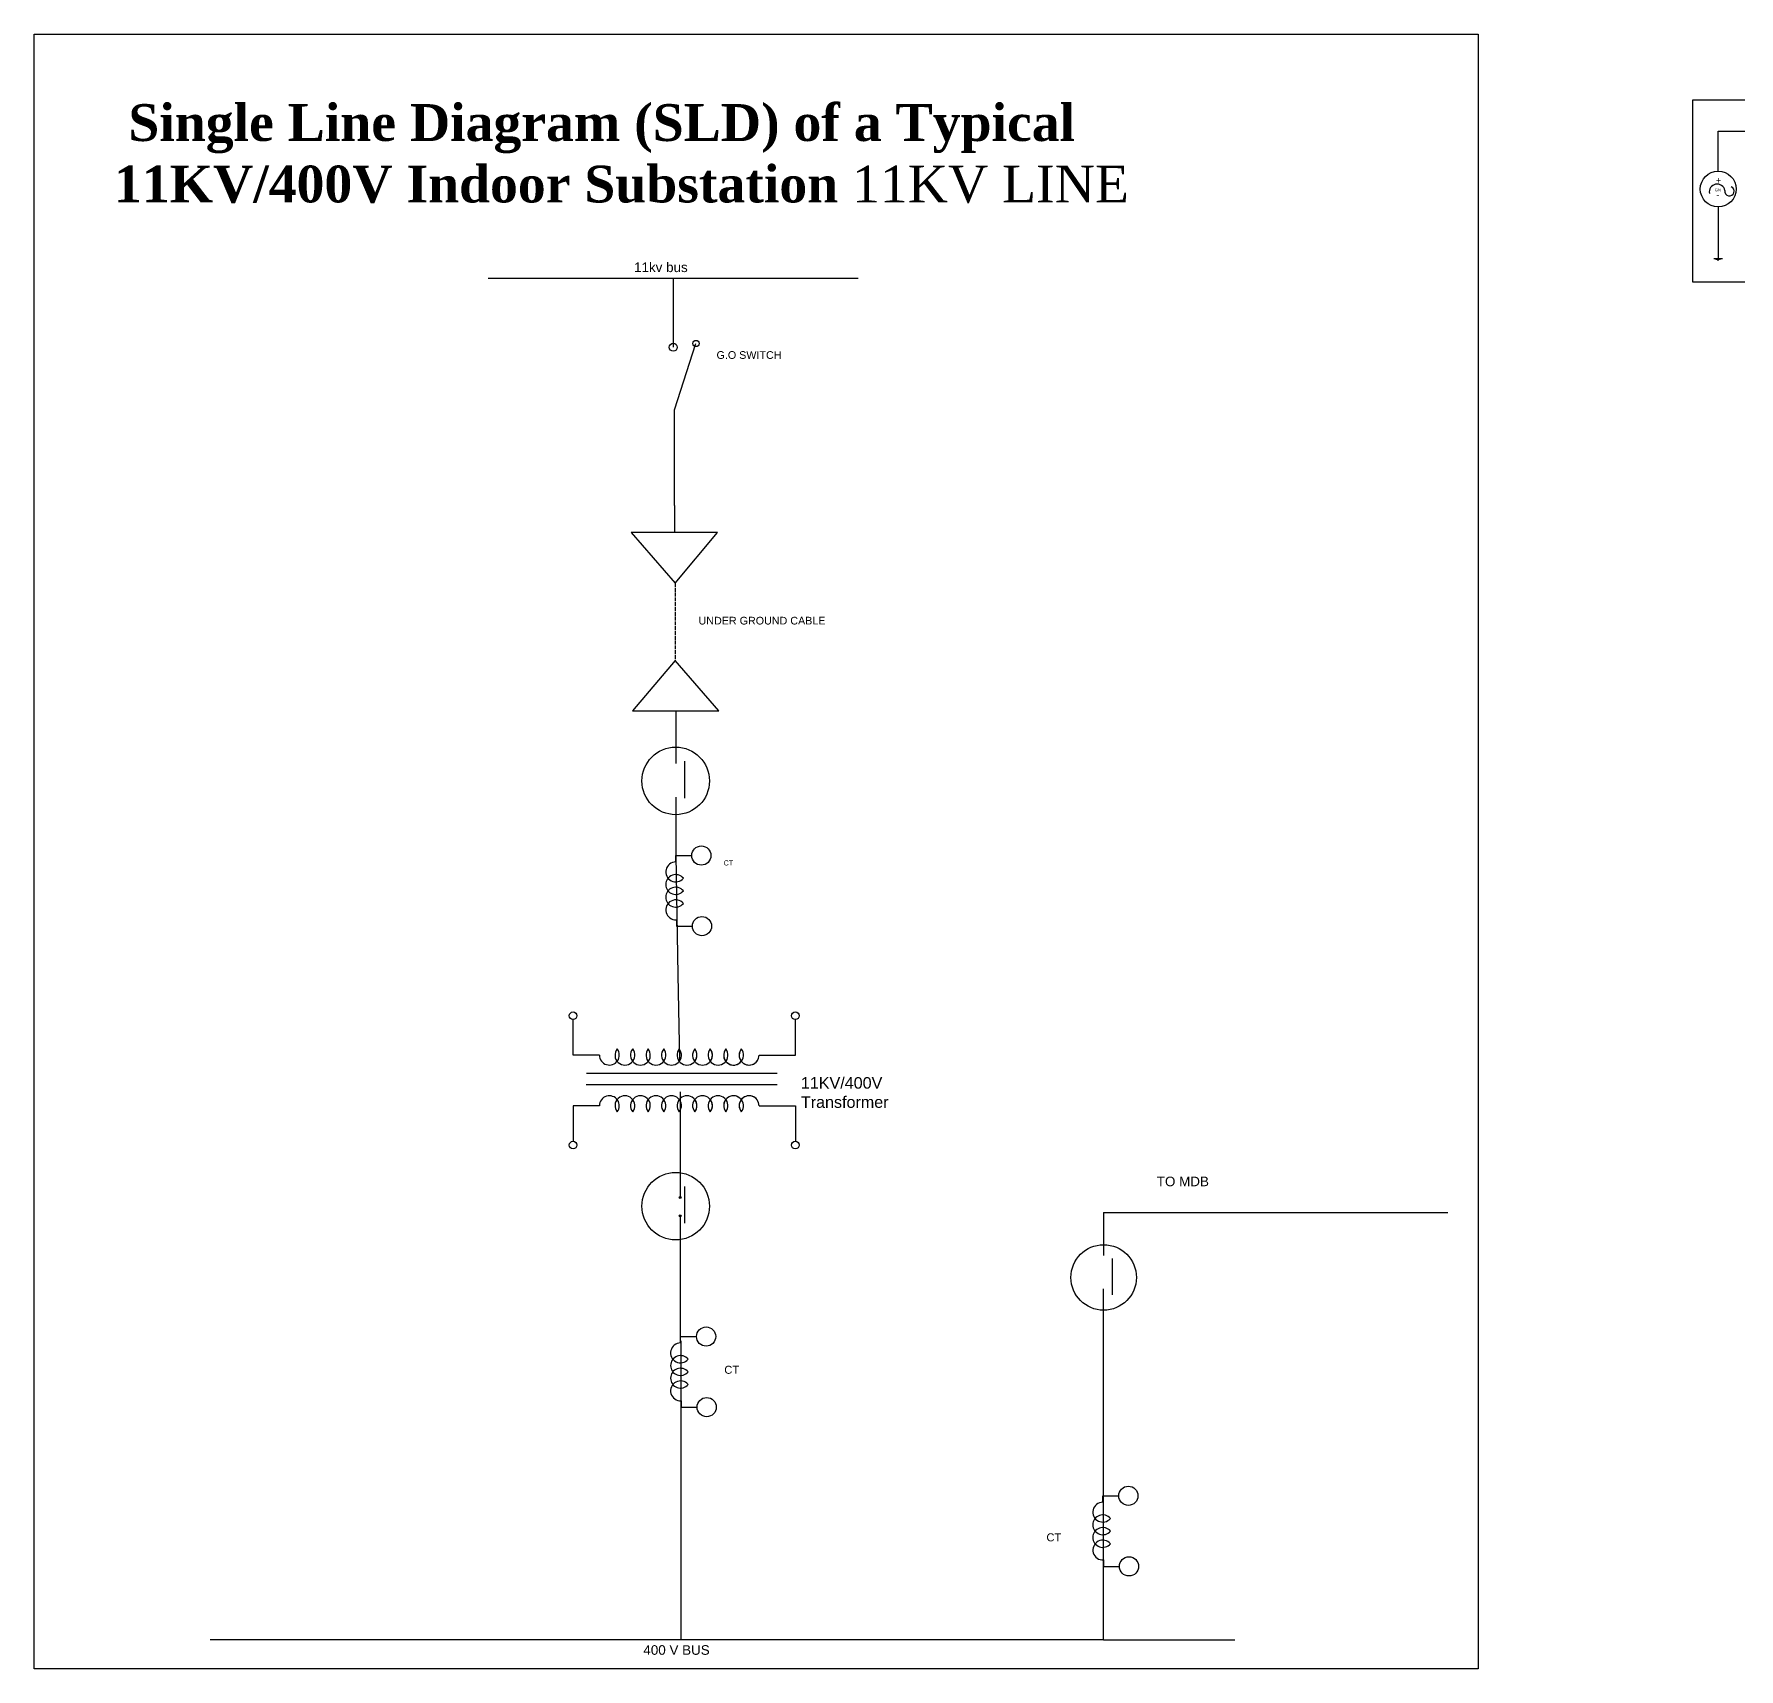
# Model space of a CAD drawing. Header units: inches. Extents: x 1396 to 31789, y 4626 to 27828.
# Drawn here: x 20295 to 25622, y 16532 to 21640 of the extents above; entities that cross this region are included whole.
import ezdxf

# ---------------------------------------------------------------- set-up
doc = ezdxf.new("R2010")
doc.units = ezdxf.units.IN
doc.header["$MEASUREMENT"] = 0
doc.linetypes.add('ACAD_ISO02W100', pattern=[15, 12, -3])
doc.layers.add('Heavy Load', color=3, linetype='ACAD_ISO02W100')
doc.layers.add('SB Grouping and', color=1, linetype='ACAD_ISO02W100')
doc.styles.get("Standard").update_dxf_attribs({"font": 'arial.ttf'})

msp = doc.modelspace()

# ---------------------------------------------------------------- linework, layer by layer
at = {"lineweight": 25}
for p, q in [((25557, 21211.5), (25557, 21336.5)), ((25557, 21336.5), (26693.5, 21336.5)), ((25557, 21099.5), (25557, 20938)), ((25543.5, 20938.5), (25570, 20938.5)), ((25547.5, 20937.5), (25565.5, 20937.5)), ((25550.5, 20936), (25561, 20936)), ((25554, 20934.5), (25558.5, 20934.5)), ((21713.68, 20876.85), (22870.28, 20876.85)), ((22291.98, 20876.85), (22291.98, 20661.05)), ((22295.53, 20465.55), (22362.88, 20672.75)), ((22295.53, 20166.68), (22295.53, 20465.55)), ((22295.53, 20166.68), (22295.53, 20081.88)), ((22430.43, 20081.88), (22160.63, 20081.88)), ((22160.63, 20081.88), (22297.63, 19924.48)), ((22297.63, 19924.48), (22430.43, 20081.88)), ((22297.63, 19682.88), (22164.83, 19525.48)), ((22434.63, 19525.48), (22297.63, 19682.88)), ((22164.83, 19525.48), (22434.63, 19525.48)), ((22299.73, 19525.48), (22299.73, 19360.48)), ((22327.23, 19368.08), (22327.23, 19252.68)), ((22299.73, 19255.08), (22299.73, 19108.08)), ((22299.73, 19108.08), (22299.73, 19049.48)), ((22299.73, 19073.03), (22306.83, 18700.68)), ((22306.83, 18700.68), (22311.94, 18432.45)), ((22313.79, 18335.35), (22313.79, 18004.88)), ((22327.23, 18039.48), (22327.23, 17924.08)), ((23636.83, 17958.2), (23636.83, 17824)), ((22313.79, 17947.5), (22313.79, 17556.5)), ((22315.23, 17556.48), (22315.23, 16622.68)), ((23636.83, 16622.68), (23636.83, 17202.68)), ((23636.83, 16622.68), (20844.63, 16622.68))]:
    msp.add_line(p, q, dxfattribs=at)
at = {"linetype": 'ACAD_ISO02W100', "lineweight": 25}
msp.add_line((22297.63, 19924.48), (22297.63, 19682.88), dxfattribs=at)
at = {"linetype": 'ByBlock', "lineweight": 25}
for p, q in [((23636.83, 17958.2), (24712.5, 17958.2)), ((23663.5, 17814), (23663.5, 17701)), ((23636.83, 17202.68), (23636.83, 17719)), ((23636.83, 16622.68), (24047, 16622.68))]:
    msp.add_line(p, q, dxfattribs=at)
msp.add_lwpolyline([(20295, 21639.5), (24807, 21639.5), (24807, 16532), (20295, 16532)], close=True, dxfattribs=at)
at = {"lineweight": 25}
msp.add_lwpolyline([(25478, 21434.5), (26896, 21434.5), (26896, 20864.5), (25478, 20864.5)], close=True, dxfattribs=at)
for centre, radius in [((25557, 21155.5), 56), ((22299.73, 19306.28), 105.5), ((22299.73, 17977.68), 105.5), ((23636.83, 17755), 102.28)]:
    msp.add_circle(centre, radius, dxfattribs=at)
at = {"linetype": 'ByBlock', "lineweight": 25}
for centre, radius in [((22291.98, 20661.05), 12.52), ((22362.88, 20672.75), 9.75), ((22313.79, 18004.88), 3.38), ((22313.79, 17947.5), 3.38)]:
    msp.add_circle(centre, radius, dxfattribs=at)
at = {"lineweight": 25}
for centre, radius, start, end in [((25553.77, 21146.15), 24.71, 11.30958, 190.85556), ((25592.37, 21148.55), 14.58, 170.31863, 67.30296)]:
    msp.add_arc(centre, radius, start, end, dxfattribs=at)
at = {"layer": 'SB Grouping and', "linetype": 'ByBlock', "lineweight": 25}
for p, q in [((22299.73, 19053.03), (22299.73, 19073.03)), ((22299.73, 19073.03), (22349.73, 19073.03)), ((22301.69, 18872.59), (22301.69, 18852.59)), ((22301.69, 18852.59), (22351.69, 18852.59)), ((21979, 18449.5), (21979, 18560.5)), ((22673.5, 18449.5), (22673.5, 18560.5)), ((22061.5, 18449.5), (21979, 18449.5)), ((22560, 18449.5), (22673.5, 18449.5)), ((22616.75, 18392.5), (22020.5, 18392.5)), ((22616.75, 18356.5), (22019.75, 18356.5)), ((22061.5, 18291.5), (21979, 18291.5)), ((21979, 18291.5), (21979, 18180.5)), ((22560, 18291.5), (22673.5, 18291.5)), ((22673.5, 18291.5), (22673.5, 18180.5)), ((22314.61, 17550.25), (22314.61, 17570.25)), ((22314.61, 17570.25), (22364.61, 17570.25)), ((22316.57, 17369.81), (22316.57, 17349.81)), ((22316.57, 17349.81), (22366.57, 17349.81)), ((23634.11, 17052.75), (23634.11, 17072.75)), ((23634.11, 17072.75), (23684.11, 17072.75)), ((23636.07, 16872.31), (23636.07, 16852.31)), ((23636.07, 16852.31), (23686.07, 16852.31))]:
    msp.add_line(p, q, dxfattribs=at)
for centre, radius in [((22379.73, 19073.03), 30), ((22381.69, 18852.59), 30), ((21979, 18572.5), 12), ((22673.5, 18572.5), 12), ((21979, 18168.5), 12), ((22673.5, 18168.5), 12), ((22394.61, 17570.25), 30), ((22396.57, 17349.81), 30), ((23714.11, 17072.75), 30), ((23716.07, 16852.31), 30)]:
    msp.add_circle(centre, radius, dxfattribs=at)
for centre, start, end in [((22299.73, 19022.03), 90, 320.42433), ((22299.73, 18982.53), 39.57567, 320.42433), ((22299.73, 18943.03), 39.57567, 320.42433), ((22299.73, 18903.53), 39.57567, 273.63355), ((22092.5, 18449.5), 180, 38.53221), ((22092.5, 18449.5), 180, 38.53221), ((22092.5, 18449.5), 180, 38.53221), ((22092.5, 18449.5), 180, 38.53221), ((22092.5, 18449.5), 180, 38.53221), ((22092.5, 18449.5), 180, 38.53221), ((22092.5, 18449.5), 180, 38.53221), ((22092.5, 18449.5), 180, 38.53221), ((22092.5, 18449.5), 180, 38.53221), ((22092.5, 18449.5), 180, 38.53221), ((22141, 18449.5), 141.46779, 38.53221), ((22141, 18449.5), 141.46779, 38.53221), ((22141, 18449.5), 141.46779, 38.53221), ((22141, 18449.5), 141.46779, 38.53221), ((22141, 18449.5), 141.46779, 38.53221), ((22141, 18449.5), 141.46779, 38.53221), ((22141, 18449.5), 141.46779, 38.53221), ((22141, 18449.5), 141.46779, 38.53221), ((22141, 18449.5), 141.46779, 38.53221), ((22141, 18449.5), 141.46779, 38.53221), ((22189.5, 18449.5), 141.46779, 38.53221), ((22189.5, 18449.5), 141.46779, 38.53221), ((22189.5, 18449.5), 141.46779, 38.53221), ((22189.5, 18449.5), 141.46779, 38.53221), ((22189.5, 18449.5), 141.46779, 38.53221), ((22189.5, 18449.5), 141.46779, 38.53221), ((22189.5, 18449.5), 141.46779, 38.53221), ((22189.5, 18449.5), 141.46779, 38.53221), ((22189.5, 18449.5), 141.46779, 38.53221), ((22189.5, 18449.5), 141.46779, 38.53221), ((22238, 18449.5), 141.46779, 38.53221), ((22238, 18449.5), 141.46779, 38.53221), ((22238, 18449.5), 141.46779, 38.53221), ((22238, 18449.5), 141.46779, 38.53221), ((22238, 18449.5), 141.46779, 38.53221), ((22238, 18449.5), 141.46779, 38.53221), ((22238, 18449.5), 141.46779, 38.53221), ((22238, 18449.5), 141.46779, 38.53221), ((22238, 18449.5), 141.46779, 38.53221), ((22238, 18449.5), 141.46779, 38.53221), ((22286.5, 18449.5), 141.46779, 38.53221), ((22286.5, 18449.5), 141.46779, 38.53221), ((22286.5, 18449.5), 141.46779, 38.53221), ((22286.5, 18449.5), 141.46779, 38.53221), ((22286.5, 18449.5), 141.46779, 38.53221), ((22286.5, 18449.5), 141.46779, 38.53221), ((22286.5, 18449.5), 141.46779, 38.53221), ((22286.5, 18449.5), 141.46779, 38.53221), ((22286.5, 18449.5), 141.46779, 38.53221), ((22286.5, 18449.5), 141.46779, 38.53221), ((22335, 18449.5), 141.46779, 38.53221), ((22383.5, 18449.5), 141.46779, 38.53221), ((22383.5, 18449.5), 141.46779, 38.53221), ((22383.5, 18449.5), 141.46779, 38.53221), ((22383.5, 18449.5), 141.46779, 38.53221), ((22383.5, 18449.5), 141.46779, 38.53221), ((22383.5, 18449.5), 141.46779, 38.53221), ((22383.5, 18449.5), 141.46779, 38.53221), ((22383.5, 18449.5), 141.46779, 38.53221), ((22383.5, 18449.5), 141.46779, 38.53221), ((22335, 18449.5), 321.46779, 38.53221), ((22335, 18449.5), 321.46779, 38.53221), ((22335, 18449.5), 321.46779, 38.53221), ((22335, 18449.5), 321.46779, 38.53221), ((22335, 18449.5), 321.46779, 38.53221), ((22335, 18449.5), 321.46779, 38.53221), ((22335, 18449.5), 321.46779, 38.53221), ((22335, 18449.5), 321.46779, 38.53221), ((22335, 18449.5), 321.46779, 38.53221), ((22432, 18449.5), 141.46779, 38.53221), ((22432, 18449.5), 141.46779, 38.53221), ((22432, 18449.5), 141.46779, 38.53221), ((22432, 18449.5), 141.46779, 38.53221), ((22432, 18449.5), 141.46779, 38.53221), ((22432, 18449.5), 141.46779, 38.53221), ((22432, 18449.5), 141.46779, 38.53221), ((22432, 18449.5), 141.46779, 38.53221), ((22383.5, 18449.5), 321.46779, 38.53221), ((22480.5, 18449.5), 141.46779, 38.53221), ((22480.5, 18449.5), 141.46779, 38.53221), ((22480.5, 18449.5), 141.46779, 38.53221), ((22480.5, 18449.5), 141.46779, 38.53221), ((22480.5, 18449.5), 141.46779, 38.53221), ((22480.5, 18449.5), 141.46779, 38.53221), ((22480.5, 18449.5), 141.46779, 38.53221), ((22480.5, 18449.5), 141.46779, 38.53221), ((22480.5, 18449.5), 141.46779, 38.53221), ((22480.5, 18449.5), 141.46779, 321.46779), ((22529, 18449.5), 141.46779, 0), ((22529, 18449.5), 141.46779, 0), ((22529, 18449.5), 141.46779, 218.53221), ((22529, 18449.5), 141.46779, 218.53221), ((22529, 18449.5), 141.46779, 0), ((22529, 18449.5), 141.46779, 0), ((22529, 18449.5), 218.53221, 0), ((22092.5, 18291.5), 321.46779, 180), ((22092.5, 18291.5), 321.46779, 180), ((22092.5, 18291.5), 321.46779, 180), ((22092.5, 18291.5), 321.46779, 180), ((22092.5, 18291.5), 321.46779, 180), ((22092.5, 18291.5), 321.46779, 180), ((22092.5, 18291.5), 321.46779, 180), ((22092.5, 18291.5), 321.46779, 180), ((22092.5, 18291.5), 321.46779, 180), ((22092.5, 18291.5), 321.46779, 180), ((22141, 18291.5), 321.46779, 218.53221), ((22141, 18291.5), 321.46779, 218.53221), ((22141, 18291.5), 321.46779, 218.53221), ((22141, 18291.5), 321.46779, 218.53221), ((22141, 18291.5), 321.46779, 218.53221), ((22141, 18291.5), 321.46779, 218.53221), ((22141, 18291.5), 321.46779, 218.53221), ((22141, 18291.5), 321.46779, 218.53221), ((22141, 18291.5), 321.46779, 218.53221), ((22141, 18291.5), 321.46779, 218.53221), ((22189.5, 18291.5), 321.46779, 218.53221), ((22189.5, 18291.5), 321.46779, 218.53221), ((22189.5, 18291.5), 321.46779, 218.53221), ((22189.5, 18291.5), 321.46779, 218.53221), ((22189.5, 18291.5), 321.46779, 218.53221), ((22189.5, 18291.5), 321.46779, 218.53221), ((22189.5, 18291.5), 321.46779, 218.53221), ((22189.5, 18291.5), 321.46779, 218.53221), ((22189.5, 18291.5), 321.46779, 218.53221), ((22189.5, 18291.5), 321.46779, 218.53221), ((22238, 18291.5), 321.46779, 218.53221), ((22238, 18291.5), 321.46779, 218.53221), ((22238, 18291.5), 321.46779, 218.53221), ((22238, 18291.5), 321.46779, 218.53221), ((22238, 18291.5), 321.46779, 218.53221), ((22238, 18291.5), 321.46779, 218.53221), ((22238, 18291.5), 321.46779, 218.53221), ((22238, 18291.5), 321.46779, 218.53221), ((22238, 18291.5), 321.46779, 218.53221), ((22238, 18291.5), 321.46779, 218.53221), ((22286.5, 18291.5), 321.46779, 218.53221), ((22286.5, 18291.5), 321.46779, 218.53221), ((22286.5, 18291.5), 321.46779, 218.53221), ((22286.5, 18291.5), 321.46779, 218.53221), ((22286.5, 18291.5), 321.46779, 218.53221), ((22286.5, 18291.5), 321.46779, 218.53221), ((22286.5, 18291.5), 321.46779, 218.53221), ((22286.5, 18291.5), 321.46779, 218.53221), ((22286.5, 18291.5), 321.46779, 218.53221), ((22286.5, 18291.5), 321.46779, 218.53221), ((22335, 18291.5), 321.46779, 218.53221), ((22383.5, 18291.5), 321.46779, 218.53221), ((22383.5, 18291.5), 321.46779, 218.53221), ((22383.5, 18291.5), 321.46779, 218.53221), ((22383.5, 18291.5), 321.46779, 218.53221), ((22383.5, 18291.5), 321.46779, 218.53221), ((22383.5, 18291.5), 321.46779, 218.53221), ((22383.5, 18291.5), 321.46779, 218.53221), ((22383.5, 18291.5), 321.46779, 218.53221), ((22383.5, 18291.5), 321.46779, 218.53221), ((22335, 18291.5), 321.46779, 38.53221), ((22335, 18291.5), 321.46779, 38.53221), ((22335, 18291.5), 321.46779, 38.53221), ((22335, 18291.5), 321.46779, 38.53221), ((22335, 18291.5), 321.46779, 38.53221), ((22335, 18291.5), 321.46779, 38.53221), ((22335, 18291.5), 321.46779, 38.53221), ((22335, 18291.5), 321.46779, 38.53221), ((22335, 18291.5), 321.46779, 38.53221), ((22432, 18291.5), 321.46779, 218.53221), ((22432, 18291.5), 321.46779, 218.53221), ((22432, 18291.5), 321.46779, 218.53221), ((22432, 18291.5), 321.46779, 218.53221), ((22432, 18291.5), 321.46779, 218.53221), ((22432, 18291.5), 321.46779, 218.53221), ((22432, 18291.5), 321.46779, 218.53221), ((22432, 18291.5), 321.46779, 218.53221), ((22383.5, 18291.5), 321.46779, 38.53221), ((22480.5, 18291.5), 321.46779, 218.53221), ((22480.5, 18291.5), 321.46779, 218.53221), ((22480.5, 18291.5), 321.46779, 218.53221), ((22480.5, 18291.5), 321.46779, 218.53221), ((22480.5, 18291.5), 321.46779, 218.53221), ((22480.5, 18291.5), 321.46779, 218.53221), ((22480.5, 18291.5), 321.46779, 218.53221), ((22480.5, 18291.5), 321.46779, 218.53221), ((22480.5, 18291.5), 321.46779, 218.53221), ((22480.5, 18291.5), 38.53221, 218.53221), ((22529, 18291.5), 0, 218.53221), ((22529, 18291.5), 0, 218.53221), ((22529, 18291.5), 0, 218.53221), ((22529, 18291.5), 0, 218.53221), ((22529, 18291.5), 141.46779, 218.53221), ((22529, 18291.5), 141.46779, 218.53221), ((22529, 18291.5), 0, 141.46779), ((22314.61, 17519.25), 90, 320.42433), ((22314.61, 17479.75), 39.57567, 320.42433), ((22314.61, 17440.25), 39.57567, 320.42433), ((22314.61, 17400.75), 39.57567, 273.63355), ((23634.11, 17021.75), 90, 320.42433), ((23634.11, 16982.25), 39.57567, 320.42433), ((23634.11, 16942.75), 39.57567, 320.42433), ((23634.11, 16903.25), 39.57567, 273.63355)]:
    msp.add_arc(centre, 31, start, end, dxfattribs=at)

# ---------------------------------------------------------------- texts
at = {"lineweight": 25, "attachment_point": 1}
for s, width, gutter_width, heights, insert, char_height in [(' {\\fTimesNewRomanPS-BoldMT|b1|i0|c0|p32;Single Line Diagram (SLD) of a Typical \\P11KV/400V Indoor Substation \\fTimesNewRomanPSMT|b0|i0|c0|p32;11KV LINE}', 8633.1958, 0.8, [0], (20544.76, 21420.77), 115.2), ('GN', 31, 1, [0.0191], (25546.5, 21157), 9), ('G.O SWITCH', 980.7, 0.6, [0], (22427.27, 20648.88), 24), ('UNDER GROUND CABLE', 955.2, 1.2, [0], (22370.95, 19818.96), 24), ('CT', 344, 0.8, [0], (22449.57, 19058.14), 16), ('11KV/400V Transformer', 276.1001, 1.36, [0], (22690.9, 18380.86), 36), ('TO MDB', 1064.673, 1, [0], (23802.83, 18069.92), 30), ('CT', 192, 1, [0], (22451.5, 17479), 25), ('CT', 192, 1, [0], (23458, 16955.5), 25), ('400 V BUS', 866.5, 1, [0], (22198.66, 16606.08), 30)]:
    msp.add_mtext_dynamic_manual_height_columns(s, width=width, gutter_width=gutter_width, heights=heights, dxfattribs=dict(at, insert=insert, char_height=char_height))
at = {"linetype": 'ByBlock', "lineweight": 25, "insert": (22169.52, 20925.99), "char_height": 30, "attachment_point": 1}
msp.add_mtext_dynamic_manual_height_columns('11kv bus', width=384.5, gutter_width=1, heights=[0.251], dxfattribs=at)
at = {"layer": 'Heavy Load', "lineweight": 25, "char_height": 20, "attachment_point": 1}
for s, width, heights, insert in [('{\\C1;+}', 35, [0], (25549.5, 21193)), ('{\\C256;\\c0;-}', 1.5, [0.2], (25551, 21147))]:
    msp.add_mtext_dynamic_manual_height_columns(s, width=width, gutter_width=1, heights=heights, dxfattribs=dict(at, insert=insert))

doc.saveas('drawing.dxf')
